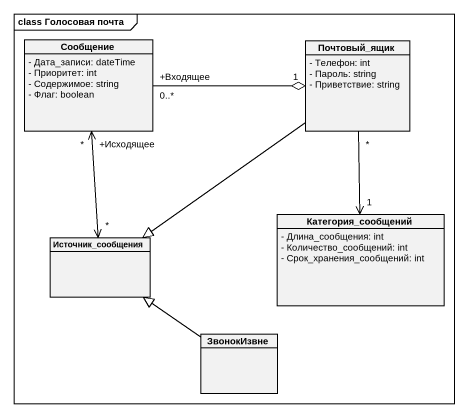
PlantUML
@startuml
mainframe class Голосовая почта
hide circle
hide empty members
skinparam classAttributeIconSize 0
class Сообщение {
  - Дата_записи: dateTime
  - Приоритет: int
  - Содержимое: string
  - Флаг: boolean
}
class Почтовый_ящик {
  - Телефон: int
  - Пароль: string
  - Приветствие: string
}
class Категория_сообщений {
  - Длина_сообщения: int
  - Количество_сообщений: int
  - Срок_хранения_сообщений: int
}
class Источник_сообщения
class ЗвонокИзвне
Сообщение "+Входящее\n0..*" -right-o "1" Почтовый_ящик
Сообщение "+Исходящее\n*" <--> "*" Источник_сообщения
Почтовый_ящик --|> Источник_сообщения
Категория_сообщений "1" <-up- "*" Почтовый_ящик
ЗвонокИзвне -up-|> Источник_сообщения
@enduml
